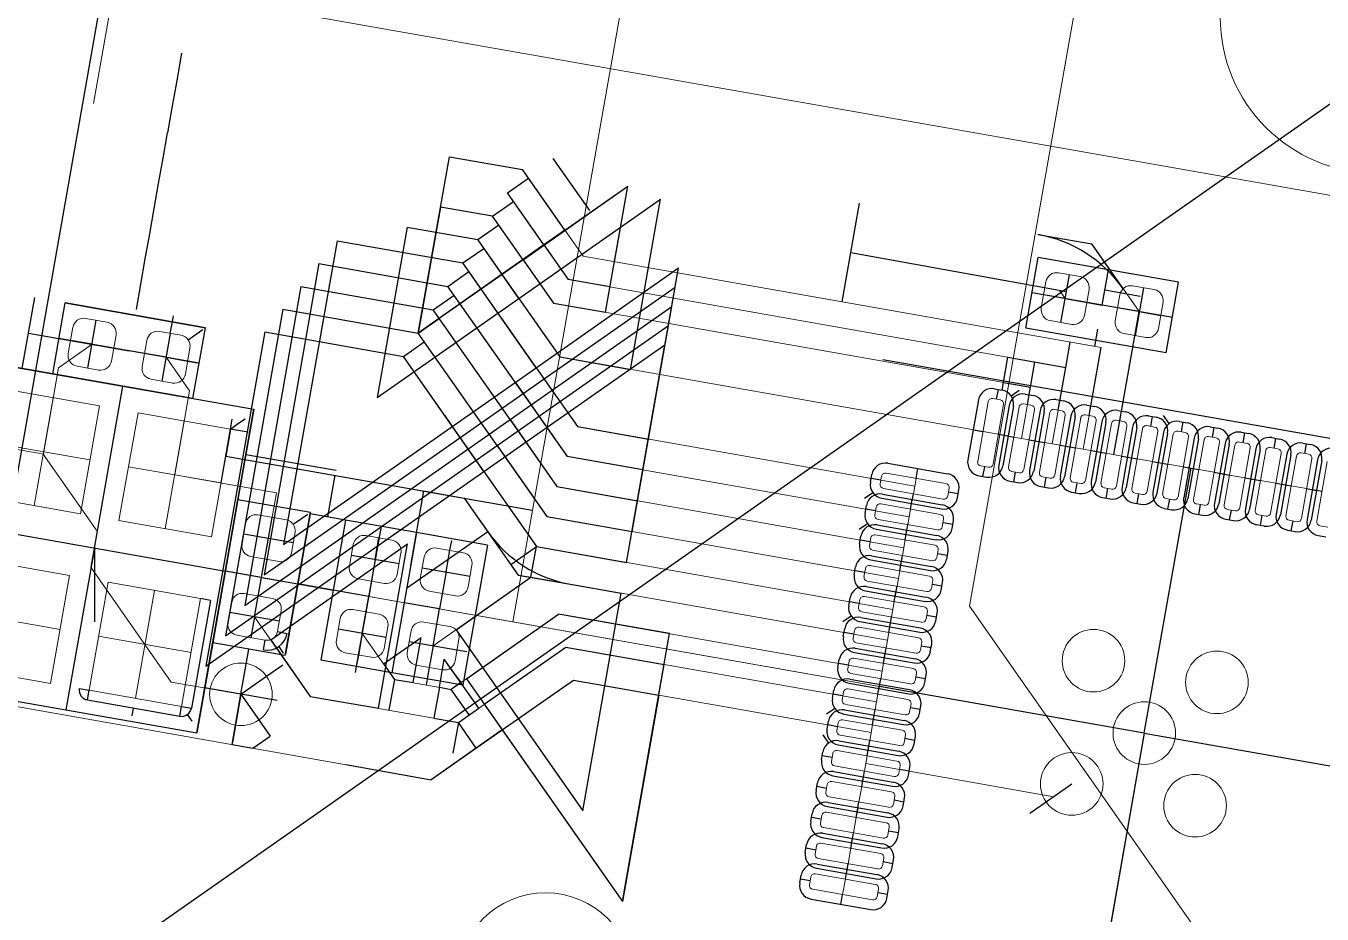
# Model space of a CAD drawing. Header units: millimetres. Extents: x -44 to 130, y -98 to 17.
# Drawn here: x 41.12 to 57.68, y -34.48 to -23.13 of the extents above; entities that cross this region are included whole.
import ezdxf

# ---------------------------------------------------------------- set-up
doc = ezdxf.new("R2010")
doc.units = ezdxf.units.MM
for name, color, linetype, lineweight, true_color in [('coponent footprints', 7, 'Continuous', 5, 0x000000), ('traces back 0.2mm', 94, 'Continuous', 20, 0x008000), ('traces front 0.2mm', 14, 'Continuous', 20, 0x800000)]:
    doc.layers.add(name, color=color, linetype=linetype, lineweight=lineweight, true_color=true_color)
doc.layers.add('helplines', color=4, linetype='Continuous', true_color=0x00ffff)
doc.layers.add('helplines curves', color=3, linetype='Continuous', true_color=0x00ff00)

msp = doc.modelspace()

# ---------------------------------------------------------------- linework, layer by layer
at = {"layer": 'coponent footprints'}
for p, q in [((47.336, -30.749), (50.644, -11.989)), ((42.662, -20.253), (41.979, -24.127)), ((54.587, -26.338), (54.311, -26.29)), ((54.587, -26.338), (54.311, -26.29)), ((54.09, -26.738), (54.149, -26.403)), ((54.09, -26.738), (54.149, -26.403)), ((55.256, -26.457), (55.532, -26.505)), ((55.256, -26.457), (55.532, -26.505)), ((54.641, -26.836), (54.7, -26.501)), ((54.641, -26.836), (54.7, -26.501)), ((55.094, -26.57), (55.035, -26.905)), ((55.094, -26.57), (55.035, -26.905)), ((55.646, -26.667), (55.587, -27.002)), ((55.646, -26.667), (55.587, -27.002)), ((41.657, -27.321), (41.716, -26.986)), ((42.154, -26.921), (41.878, -26.873)), ((54.479, -26.949), (54.203, -26.9)), ((54.479, -26.949), (54.203, -26.9)), ((42.209, -27.418), (42.268, -27.084)), ((42.662, -27.153), (42.603, -27.488)), ((42.824, -27.04), (43.099, -27.088)), ((55.149, -27.067), (55.424, -27.116)), ((55.149, -27.067), (55.424, -27.116)), ((43.213, -27.25), (43.154, -27.585)), ((28.575, -27.441), (47.336, -30.749)), ((42.046, -27.532), (41.771, -27.483)), ((42.716, -27.65), (42.992, -27.699)), ((40.875, -27.782), (42.057, -27.991)), ((41.223, -29.265), (41.466, -27.887)), ((53.411, -27.937), (53.277, -28.7)), ((53.469, -27.896), (53.568, -27.913)), ((53.608, -27.971), (53.474, -28.735)), ((53.863, -27.966), (53.962, -27.983)), ((41.814, -29.37), (42.057, -27.991)), ((42.306, -29.456), (42.549, -28.078)), ((42.549, -28.078), (43.731, -28.286)), ((53.805, -28.006), (53.671, -28.769)), ((54.002, -28.041), (53.868, -28.804)), ((54.199, -28.076), (54.065, -28.839)), ((54.257, -28.035), (54.356, -28.052)), ((54.396, -28.11), (54.262, -28.874)), ((54.593, -28.145), (54.459, -28.908)), ((54.651, -28.104), (54.749, -28.122)), ((42.897, -29.561), (43.14, -28.182)), ((43.488, -29.665), (43.731, -28.286)), ((54.79, -28.18), (54.655, -28.943)), ((54.987, -28.215), (54.852, -28.978)), ((55.045, -28.174), (55.143, -28.191)), ((55.184, -28.249), (55.049, -29.012)), ((55.381, -28.284), (55.246, -29.047)), ((55.439, -28.243), (55.537, -28.261)), ((55.833, -28.313), (55.931, -28.33)), ((40.754, -28.472), (41.935, -28.68)), ((53.344, -28.318), (53.541, -28.353)), ((53.738, -28.388), (53.935, -28.422)), ((54.132, -28.457), (54.329, -28.492)), ((55.578, -28.319), (55.443, -29.082)), ((55.775, -28.353), (55.64, -29.117)), ((55.972, -28.388), (55.837, -29.151)), ((56.169, -28.423), (56.034, -29.186)), ((56.227, -28.382), (56.325, -28.4)), ((56.366, -28.458), (56.231, -29.221)), ((56.621, -28.452), (56.719, -28.469)), ((54.526, -28.527), (54.723, -28.561)), ((54.92, -28.596), (55.117, -28.631)), ((56.563, -28.492), (56.428, -29.256)), ((56.76, -28.527), (56.625, -29.29)), ((56.957, -28.562), (56.822, -29.325)), ((57.015, -28.521), (57.113, -28.539)), ((57.154, -28.597), (57.019, -29.36)), ((57.351, -28.631), (57.216, -29.394)), ((57.408, -28.591), (57.507, -28.608)), ((42.428, -28.767), (43.61, -28.975)), ((53.317, -28.758), (53.416, -28.775)), ((55.314, -28.666), (55.511, -28.7)), ((55.708, -28.735), (55.905, -28.77)), ((56.101, -28.804), (56.298, -28.839)), ((57.548, -28.666), (57.413, -29.429)), ((57.744, -28.701), (57.61, -29.464)), ((36.645, -28.864), (55.406, -32.172)), ((52.033, -28.988), (52.05, -28.89)), ((52.108, -28.849), (52.871, -28.984)), ((52.455, -29.113), (52.49, -28.917)), ((53.711, -28.827), (53.81, -28.845)), ((54.105, -28.897), (54.204, -28.914)), ((54.499, -28.966), (54.598, -28.984)), ((56.495, -28.874), (56.692, -28.909)), ((56.889, -28.943), (57.086, -28.978)), ((52.073, -29.046), (52.837, -29.181)), ((52.894, -29.14), (52.912, -29.042)), ((54.893, -29.036), (54.991, -29.053)), ((55.287, -29.105), (55.385, -29.122)), ((57.283, -29.013), (57.48, -29.048)), ((40.632, -29.161), (41.814, -29.37)), ((51.963, -29.382), (51.981, -29.284)), ((52.039, -29.243), (52.802, -29.378)), ((52.385, -29.507), (52.42, -29.31)), ((55.681, -29.175), (55.779, -29.192)), ((56.075, -29.244), (56.173, -29.261)), ((42.306, -29.456), (43.488, -29.665)), ((44.445, -29.448), (44.081, -29.383)), ((52.004, -29.44), (52.767, -29.575)), ((52.825, -29.534), (52.842, -29.436)), ((56.469, -29.313), (56.567, -29.331)), ((56.863, -29.383), (56.961, -29.4)), ((57.257, -29.452), (57.355, -29.47)), ((43.924, -29.493), (43.878, -29.759)), ((44.555, -29.604), (44.508, -29.87)), ((51.969, -29.637), (52.732, -29.772)), ((57.65, -29.522), (57.749, -29.539)), ((45.25, -30.036), (45.299, -29.761)), ((45.25, -30.036), (45.299, -29.761)), ((45.461, -29.647), (45.796, -29.706)), ((45.461, -29.647), (45.796, -29.706)), ((46.367, -29.807), (46.702, -29.866)), ((51.894, -29.776), (51.911, -29.678)), ((52.316, -29.901), (52.351, -29.704)), ((40.493, -29.949), (41.675, -30.157)), ((44.351, -29.979), (43.987, -29.915)), ((45.861, -30.144), (45.909, -29.868)), ((45.861, -30.144), (45.909, -29.868)), ((46.156, -30.196), (46.205, -29.92)), ((51.934, -29.834), (52.698, -29.969)), ((52.756, -29.928), (52.773, -29.83)), ((46.767, -30.304), (46.815, -30.028)), ((51.824, -30.17), (51.842, -30.072)), ((51.9, -30.031), (52.663, -30.166)), ((52.247, -30.295), (52.281, -30.098)), ((41.432, -31.536), (41.675, -30.157)), ((41.924, -31.623), (42.167, -30.244)), ((42.167, -30.244), (43.349, -30.453)), ((45.364, -30.199), (45.699, -30.258)), ((45.364, -30.199), (45.699, -30.258)), ((51.865, -30.228), (52.628, -30.363)), ((52.686, -30.322), (52.703, -30.223)), ((42.515, -31.727), (42.758, -30.348)), ((43.106, -31.831), (43.349, -30.453)), ((43.904, -30.388), (44.268, -30.452)), ((46.27, -30.358), (46.605, -30.417)), ((51.755, -30.564), (51.772, -30.465)), ((51.83, -30.425), (52.593, -30.559)), ((43.7, -30.763), (43.747, -30.497)), ((44.331, -30.874), (44.378, -30.609)), ((45.629, -30.652), (45.294, -30.593)), ((45.629, -30.652), (45.294, -30.593)), ((51.795, -30.622), (52.559, -30.756)), ((52.177, -30.689), (52.212, -30.492)), ((52.617, -30.716), (52.634, -30.617)), ((40.372, -30.638), (41.553, -30.847)), ((45.132, -30.706), (45.084, -30.982)), ((45.132, -30.706), (45.084, -30.982)), ((46.535, -30.811), (46.2, -30.752)), ((47.336, -30.749), (66.096, -34.057)), ((42.046, -30.934), (43.228, -31.142)), ((43.81, -30.92), (44.174, -30.984)), ((45.743, -30.814), (45.694, -31.089)), ((45.743, -30.814), (45.694, -31.089)), ((46.038, -30.866), (45.99, -31.142)), ((51.685, -30.958), (51.703, -30.859)), ((51.761, -30.819), (52.524, -30.953)), ((52.108, -31.083), (52.142, -30.886)), ((46.649, -30.973), (46.6, -31.249)), ((51.726, -31.016), (52.489, -31.15)), ((52.547, -31.11), (52.565, -31.011)), ((45.532, -31.203), (45.197, -31.144)), ((45.532, -31.203), (45.197, -31.144)), ((51.616, -31.352), (51.633, -31.253)), ((51.691, -31.213), (52.455, -31.347)), ((52.038, -31.477), (52.073, -31.28)), ((40.25, -31.328), (41.432, -31.536)), ((46.438, -31.363), (46.103, -31.304)), ((51.657, -31.41), (52.42, -31.544)), ((52.478, -31.504), (52.495, -31.405)), ((41.924, -31.623), (43.106, -31.831)), ((51.622, -31.607), (52.385, -31.741)), ((51.547, -31.746), (51.564, -31.647)), ((51.969, -31.871), (52.003, -31.674)), ((51.587, -31.804), (52.35, -31.938)), ((52.408, -31.898), (52.426, -31.799)), ((51.477, -32.14), (51.494, -32.041)), ((51.552, -32.001), (52.316, -32.135)), ((51.899, -32.265), (51.934, -32.068)), ((51.518, -32.198), (52.281, -32.332)), ((52.098, -50.933), (55.406, -32.172)), ((52.339, -32.292), (52.356, -32.193)), ((55.406, -32.172), (74.167, -35.48)), ((51.408, -32.534), (51.425, -32.435)), ((51.483, -32.395), (52.246, -32.529)), ((51.448, -32.591), (52.211, -32.726)), ((51.83, -32.659), (51.865, -32.462)), ((52.269, -32.686), (52.287, -32.587)), ((51.413, -32.788), (52.177, -32.923)), ((51.338, -32.927), (51.356, -32.829)), ((51.76, -33.053), (51.795, -32.856)), ((51.379, -32.985), (52.142, -33.12)), ((52.2, -33.079), (52.217, -32.981)), ((51.269, -33.321), (51.286, -33.223)), ((51.344, -33.182), (52.107, -33.317)), ((51.691, -33.447), (51.726, -33.25)), ((51.309, -33.379), (52.072, -33.514)), ((52.13, -33.473), (52.148, -33.375)), ((51.199, -33.715), (51.217, -33.617)), ((51.275, -33.576), (52.038, -33.711)), ((51.24, -33.773), (52.003, -33.908)), ((51.621, -33.841), (51.656, -33.644)), ((52.061, -33.867), (52.078, -33.769)), ((51.13, -34.109), (51.147, -34.011)), ((51.205, -33.97), (51.968, -34.105)), ((51.552, -34.234), (51.587, -34.038)), ((51.17, -34.167), (51.934, -34.302)), ((51.991, -34.261), (52.009, -34.163))]:
    msp.add_line(p, q, dxfattribs=at)
for centre, radius in [((58.37, -23.023), 1.994), ((54.757, -31.246), 0.4), ((56.333, -31.523), 0.4), ((43.864, -31.676), 0.4), ((55.406, -32.172), 0.4), ((54.479, -32.821), 0.4), ((56.055, -33.099), 0.4), ((47.755, -35.337), 1.125)]:
    msp.add_circle(centre, radius, dxfattribs=at)
for centre, radius, start, end in [((54.287, -26.428), 0.14, 80, 170), ((54.287, -26.428), 0.14, 80, 170), ((54.562, -26.476), 0.14, 350, 80), ((54.562, -26.476), 0.14, 350, 80), ((55.232, -26.594), 0.14, 80, 170), ((55.232, -26.594), 0.14, 80, 170), ((55.508, -26.643), 0.14, 350, 80), ((55.508, -26.643), 0.14, 350, 80), ((54.228, -26.763), 0.14, 170, 260), ((54.228, -26.763), 0.14, 170, 260), ((41.854, -27.011), 0.14, 80, 170), ((42.13, -27.059), 0.14, 350, 80), ((54.503, -26.811), 0.14, 260, 350), ((54.503, -26.811), 0.14, 260, 350), ((55.173, -26.929), 0.14, 170, 260), ((55.173, -26.929), 0.14, 170, 260), ((42.799, -27.177), 0.14, 80, 170), ((43.075, -27.226), 0.14, 350, 80), ((55.449, -26.978), 0.14, 260, 350), ((55.449, -26.978), 0.14, 260, 350), ((41.795, -27.346), 0.14, 170, 260), ((42.071, -27.394), 0.14, 260, 350), ((42.74, -27.512), 0.14, 170, 260), ((43.016, -27.561), 0.14, 260, 350), ((53.461, -27.945), 0.05, 80, 170), ((53.559, -27.963), 0.05, 350, 80), ((53.854, -28.015), 0.05, 80, 170), ((53.953, -28.032), 0.05, 350, 80), ((54.248, -28.084), 0.05, 80, 170), ((54.347, -28.102), 0.05, 350, 80), ((54.642, -28.154), 0.05, 80, 170), ((54.741, -28.171), 0.05, 350, 80), ((55.036, -28.223), 0.05, 80, 170), ((55.135, -28.241), 0.05, 350, 80), ((55.43, -28.293), 0.05, 80, 170), ((55.529, -28.31), 0.05, 350, 80), ((55.824, -28.362), 0.05, 80, 170), ((55.923, -28.379), 0.05, 350, 80), ((56.218, -28.432), 0.05, 80, 170), ((56.316, -28.449), 0.05, 350, 80), ((56.612, -28.501), 0.05, 80, 170), ((56.71, -28.518), 0.05, 350, 80), ((57.006, -28.57), 0.05, 80, 170), ((57.104, -28.588), 0.05, 350, 80), ((57.4, -28.64), 0.05, 80, 170), ((57.498, -28.657), 0.05, 350, 80), ((53.326, -28.709), 0.05, 170, 260), ((53.424, -28.726), 0.05, 260, 350), ((53.72, -28.778), 0.05, 170, 260), ((53.818, -28.795), 0.05, 260, 350), ((52.099, -28.898), 0.05, 80, 170), ((54.114, -28.847), 0.05, 170, 260), ((54.212, -28.865), 0.05, 260, 350), ((54.508, -28.917), 0.05, 170, 260), ((54.606, -28.934), 0.05, 260, 350), ((54.902, -28.986), 0.05, 170, 260), ((52.082, -28.997), 0.05, 170, 260), ((52.845, -29.132), 0.05, 260, 350), ((52.863, -29.033), 0.05, 350, 80), ((55, -29.004), 0.05, 260, 350), ((55.296, -29.056), 0.05, 170, 260), ((55.394, -29.073), 0.05, 260, 350), ((55.69, -29.125), 0.05, 170, 260), ((52.03, -29.292), 0.05, 80, 170), ((55.788, -29.143), 0.05, 260, 350), ((56.083, -29.195), 0.05, 170, 260), ((56.182, -29.212), 0.05, 260, 350), ((56.477, -29.264), 0.05, 170, 260), ((56.576, -29.282), 0.05, 260, 350), ((44.057, -29.516), 0.135, 80, 170), ((44.422, -29.581), 0.135, 350, 80), ((52.013, -29.391), 0.05, 170, 260), ((52.793, -29.427), 0.05, 350, 80), ((56.871, -29.334), 0.05, 170, 260), ((56.97, -29.351), 0.05, 260, 350), ((57.265, -29.403), 0.05, 170, 260), ((57.364, -29.421), 0.05, 260, 350), ((57.659, -29.473), 0.05, 170, 260), ((51.96, -29.686), 0.05, 80, 170), ((52.776, -29.525), 0.05, 260, 350), ((44.011, -29.782), 0.135, 170, 260), ((45.437, -29.785), 0.14, 80, 170), ((45.437, -29.785), 0.14, 80, 170), ((45.772, -29.844), 0.14, 350, 80), ((45.772, -29.844), 0.14, 350, 80), ((46.343, -29.945), 0.14, 80, 170), ((51.943, -29.785), 0.05, 170, 260), ((52.724, -29.821), 0.05, 350, 80), ((44.375, -29.847), 0.135, 260, 350), ((46.678, -30.004), 0.14, 350, 80), ((52.706, -29.919), 0.05, 260, 350), ((45.388, -30.061), 0.14, 170, 260), ((45.388, -30.061), 0.14, 170, 260), ((51.891, -30.08), 0.05, 80, 170), ((45.723, -30.12), 0.14, 260, 350), ((45.723, -30.12), 0.14, 260, 350), ((46.294, -30.22), 0.14, 170, 260), ((46.629, -30.28), 0.14, 260, 350), ((51.874, -30.179), 0.05, 170, 260), ((52.654, -30.215), 0.05, 350, 80), ((43.88, -30.521), 0.135, 80, 170), ((44.245, -30.585), 0.135, 350, 80), ((51.822, -30.474), 0.05, 80, 170), ((52.637, -30.313), 0.05, 260, 350), ((45.27, -30.73), 0.14, 80, 170), ((45.27, -30.73), 0.14, 80, 170), ((51.804, -30.573), 0.05, 170, 260), ((52.585, -30.609), 0.05, 350, 80), ((43.833, -30.787), 0.135, 170, 260), ((45.605, -30.789), 0.14, 350, 80), ((45.605, -30.789), 0.14, 350, 80), ((46.176, -30.89), 0.14, 80, 170), ((52.567, -30.707), 0.05, 260, 350), ((44.198, -30.851), 0.135, 260, 350), ((46.511, -30.949), 0.14, 350, 80), ((51.735, -30.967), 0.05, 170, 260), ((51.752, -30.868), 0.05, 80, 170), ((52.515, -31.003), 0.05, 350, 80), ((45.221, -31.006), 0.14, 170, 260), ((45.221, -31.006), 0.14, 170, 260), ((45.556, -31.065), 0.14, 260, 350), ((45.556, -31.065), 0.14, 260, 350), ((52.498, -31.101), 0.05, 260, 350), ((46.127, -31.166), 0.14, 170, 260), ((46.462, -31.225), 0.14, 260, 350), ((51.683, -31.262), 0.05, 80, 170), ((51.665, -31.36), 0.05, 170, 260), ((52.446, -31.397), 0.05, 350, 80), ((51.613, -31.656), 0.05, 80, 170), ((52.428, -31.495), 0.05, 260, 350), ((51.596, -31.754), 0.05, 170, 260), ((52.376, -31.791), 0.05, 350, 80), ((52.359, -31.889), 0.05, 260, 350), ((51.544, -32.05), 0.05, 80, 170), ((51.526, -32.148), 0.05, 170, 260), ((52.29, -32.283), 0.05, 260, 350), ((52.307, -32.184), 0.05, 350, 80), ((51.474, -32.444), 0.05, 80, 170), ((51.457, -32.542), 0.05, 170, 260), ((52.237, -32.578), 0.05, 350, 80), ((51.405, -32.838), 0.05, 80, 170), ((52.22, -32.677), 0.05, 260, 350), ((51.387, -32.936), 0.05, 170, 260), ((52.168, -32.972), 0.05, 350, 80), ((52.151, -33.071), 0.05, 260, 350), ((51.335, -33.232), 0.05, 80, 170), ((51.318, -33.33), 0.05, 170, 260), ((52.099, -33.366), 0.05, 350, 80), ((51.266, -33.626), 0.05, 80, 170), ((52.081, -33.465), 0.05, 260, 350), ((51.248, -33.724), 0.05, 170, 260), ((52.029, -33.76), 0.05, 350, 80), ((52.012, -33.859), 0.05, 260, 350), ((51.179, -34.118), 0.05, 170, 260), ((51.196, -34.019), 0.05, 80, 170), ((51.96, -34.154), 0.05, 350, 80), ((51.942, -34.253), 0.05, 260, 350)]:
    msp.add_arc(centre, radius, start, end, dxfattribs=at)
at = {"layer": 'helplines'}
for p, q in [((43.105, -23.484), (43.039, -23.859)), ((43.039, -23.859), (42.983, -24.181)), ((42.983, -24.181), (42.926, -24.503)), ((42.869, -24.825), (42.926, -24.503)), ((42.812, -25.147), (42.869, -24.825)), ((42.755, -25.469), (42.812, -25.147)), ((47.27, -25.269), (47.538, -25.081)), ((42.699, -25.791), (42.755, -25.469)), ((47.08, -25.567), (47.348, -25.38)), ((42.642, -26.113), (42.699, -25.791)), ((46.89, -25.866), (47.157, -25.678)), ((46.699, -26.164), (46.967, -25.977)), ((42.585, -26.435), (42.642, -26.113)), ((53.892, -26.998), (54.051, -26.092)), ((53.892, -26.998), (54.051, -26.092)), ((55.844, -26.408), (54.051, -26.092)), ((55.844, -26.408), (54.051, -26.092)), ((46.509, -26.463), (46.777, -26.275)), ((54.341, -26.925), (54.449, -26.314)), ((54.341, -26.925), (54.449, -26.314)), ((54.868, -26.703), (54.948, -26.25)), ((42.528, -26.757), (42.585, -26.435)), ((55.394, -26.481), (55.287, -27.091)), ((55.394, -26.481), (55.287, -27.091)), ((55.684, -27.314), (55.844, -26.408)), ((55.684, -27.314), (55.844, -26.408)), ((41.07, -27.512), (41.23, -26.606)), ((46.319, -26.761), (46.587, -26.574)), ((55.764, -26.861), (53.972, -26.545)), ((55.764, -26.861), (53.972, -26.545)), ((54.395, -26.619), (54.119, -26.571)), ((54.395, -26.619), (54.119, -26.571)), ((54.395, -26.619), (54.868, -26.703)), ((54.395, -26.619), (54.868, -26.703)), ((54.902, -26.509), (55.355, -26.589)), ((41.459, -27.581), (41.619, -26.675)), ((43.411, -26.991), (41.619, -26.675)), ((41.619, -26.675), (43.411, -26.991)), ((41.619, -26.675), (43.411, -26.991)), ((55.34, -26.786), (54.868, -26.703)), ((55.34, -26.786), (54.868, -26.703)), ((55.018, -28.613), (55.34, -26.786)), ((55.34, -26.786), (55.616, -26.835)), ((55.34, -26.786), (55.616, -26.835)), ((41.909, -27.508), (42.016, -26.897)), ((42.962, -27.064), (42.984, -26.939)), ((42.984, -26.939), (43.001, -26.84)), ((43.251, -27.897), (43.411, -26.991)), ((46.129, -27.06), (46.397, -26.872)), ((41.15, -27.059), (42.435, -27.286)), ((43.331, -27.444), (41.539, -27.128)), ((41.962, -27.202), (41.687, -27.154)), ((42.962, -27.064), (42.854, -27.674)), ((43.19, -27.146), (43.294, -27.073)), ((43.294, -27.073), (43.376, -27.016)), ((55.684, -27.314), (53.892, -26.998)), ((55.684, -27.314), (53.892, -26.998)), ((54.774, -27.232), (54.814, -27.008)), ((41.962, -27.202), (42.435, -27.286)), ((42.908, -27.369), (42.435, -27.286)), ((45.939, -27.358), (46.207, -27.171)), ((54.403, -27.498), (54.459, -27.176)), ((40.681, -27.444), (44.029, -28.034)), ((41.459, -27.581), (40.681, -27.444)), ((42.908, -27.369), (43.184, -27.418)), ((43.184, -27.418), (43.309, -27.44)), ((60.179, -28.83), (52.064, -27.4)), ((53.952, -27.751), (54.009, -27.429)), ((43.251, -27.897), (41.459, -27.581)), ((41.991, -29.807), (42.357, -27.739)), ((53.491, -27.771), (53.59, -27.788)), ((53.518, -27.905), (53.541, -27.78)), ((53.59, -27.788), (53.607, -27.69)), ((53.704, -27.861), (53.808, -27.788)), ((53.286, -27.915), (53.152, -28.678)), ((53.68, -27.984), (53.546, -28.747)), ((53.885, -27.841), (53.984, -27.858)), ((53.912, -27.974), (53.934, -27.849)), ((54.279, -27.91), (54.378, -27.927)), ((54.306, -28.044), (54.328, -27.919)), ((54.673, -27.979), (54.772, -27.997)), ((43.3, -32.17), (44.029, -28.034)), ((53.733, -27.993), (53.599, -28.757)), ((54.074, -28.054), (53.94, -28.817)), ((54.127, -28.063), (53.993, -28.826)), ((54.468, -28.123), (54.333, -28.886)), ((54.521, -28.132), (54.387, -28.896)), ((54.7, -28.113), (54.722, -27.988)), ((55.067, -28.049), (55.165, -28.066)), ((55.094, -28.183), (55.116, -28.058)), ((55.461, -28.118), (55.559, -28.136)), ((55.488, -28.252), (55.51, -28.127)), ((55.723, -28.217), (55.65, -28.113)), ((43.731, -28.286), (43.753, -28.161)), ((43.731, -28.286), (43.835, -28.213)), ((43.856, -28.308), (43.731, -28.286)), ((43.835, -28.213), (43.917, -28.156)), ((43.955, -28.325), (43.856, -28.308)), ((53.219, -28.296), (53.344, -28.318)), ((54.862, -28.192), (54.727, -28.956)), ((54.915, -28.202), (54.781, -28.965)), ((55.256, -28.262), (55.121, -29.025)), ((55.309, -28.271), (55.174, -29.035)), ((55.855, -28.188), (55.953, -28.205)), ((55.882, -28.322), (55.904, -28.196)), ((56.249, -28.257), (56.347, -28.275)), ((56.276, -28.391), (56.298, -28.266)), ((53.541, -28.353), (53.666, -28.375)), ((53.613, -28.366), (53.738, -28.388)), ((53.935, -28.422), (54.06, -28.445)), ((54.007, -28.435), (54.132, -28.457)), ((55.65, -28.331), (55.515, -29.095)), ((55.703, -28.341), (55.568, -29.104)), ((56.044, -28.401), (55.909, -29.164)), ((56.097, -28.41), (55.962, -29.173)), ((56.438, -28.47), (56.303, -29.234)), ((56.491, -28.48), (56.356, -29.243)), ((56.643, -28.327), (56.741, -28.344)), ((56.67, -28.46), (56.692, -28.335)), ((57.037, -28.396), (57.135, -28.414)), ((57.064, -28.53), (57.086, -28.405)), ((57.431, -28.466), (57.529, -28.483)), ((57.458, -28.599), (57.48, -28.474)), ((54.329, -28.492), (54.454, -28.514)), ((54.401, -28.505), (54.526, -28.527)), ((54.401, -28.505), (54.454, -28.514)), ((54.723, -28.561), (54.848, -28.583)), ((54.795, -28.574), (54.92, -28.596)), ((55.117, -28.631), (55.242, -28.653)), ((55.189, -28.644), (55.314, -28.666)), ((56.832, -28.54), (56.697, -29.303)), ((56.885, -28.549), (56.75, -29.312)), ((57.225, -28.609), (57.091, -29.372)), ((57.279, -28.619), (57.144, -29.382)), ((52.13, -28.724), (52.893, -28.859)), ((52.49, -28.917), (52.512, -28.791)), ((53.344, -28.892), (53.367, -28.767)), ((55.406, -32.172), (56.003, -28.787)), ((55.511, -28.7), (55.636, -28.722)), ((55.582, -28.713), (55.708, -28.735)), ((55.905, -28.77), (56.03, -28.792)), ((55.976, -28.782), (56.101, -28.804)), ((57.619, -28.679), (57.485, -29.442)), ((57.673, -28.688), (57.538, -29.451)), ((51.908, -28.966), (51.925, -28.868)), ((52.041, -28.939), (51.916, -28.917)), ((53.295, -28.883), (53.394, -28.9)), ((53.689, -28.952), (53.788, -28.97)), ((53.738, -28.961), (53.76, -28.836)), ((54.132, -29.03), (54.154, -28.905)), ((54.526, -29.1), (54.548, -28.975)), ((56.298, -28.839), (56.424, -28.861)), ((56.37, -28.852), (56.495, -28.874)), ((56.692, -28.909), (56.817, -28.931)), ((56.764, -28.921), (56.889, -28.943)), ((57.086, -28.978), (57.211, -29)), ((51.833, -29.171), (51.937, -29.098)), ((52.061, -29.118), (52.824, -29.253)), ((52.433, -29.239), (52.455, -29.113)), ((53.028, -29.113), (52.903, -29.091)), ((53.02, -29.162), (53.037, -29.064)), ((54.083, -29.022), (54.182, -29.039)), ((54.477, -29.091), (54.575, -29.109)), ((54.92, -29.169), (54.942, -29.044)), ((55.314, -29.239), (55.336, -29.114)), ((57.158, -28.991), (57.283, -29.013)), ((57.48, -29.048), (57.605, -29.07)), ((57.552, -29.06), (57.677, -29.082)), ((43.503, -31.018), (43.826, -29.186)), ((43.826, -29.186), (43.503, -31.018)), ((43.826, -29.186), (44.752, -29.349)), ((51.838, -29.36), (51.856, -29.262)), ((51.972, -29.333), (51.847, -29.311)), ((52.051, -29.171), (52.814, -29.306)), ((52.42, -29.31), (52.442, -29.185)), ((54.871, -29.161), (54.969, -29.178)), ((55.265, -29.23), (55.363, -29.248)), ((55.659, -29.3), (55.757, -29.317)), ((55.708, -29.308), (55.73, -29.183)), ((56.102, -29.378), (56.124, -29.253)), ((44.216, -29.681), (44.263, -29.416)), ((44.429, -31.181), (44.752, -29.349)), ((44.432, -31.161), (44.748, -29.369)), ((44.748, -29.369), (44.432, -31.161)), ((44.532, -29.503), (44.636, -29.43)), ((44.636, -29.43), (44.718, -29.373)), ((45.201, -29.449), (44.885, -31.241)), ((46.107, -29.609), (45.201, -29.449)), ((52.95, -29.556), (52.967, -29.458)), ((56.053, -29.369), (56.151, -29.386)), ((56.447, -29.439), (56.545, -29.456)), ((56.496, -29.447), (56.518, -29.322)), ((56.89, -29.517), (56.912, -29.392)), ((57.284, -29.586), (57.306, -29.461)), ((40.316, -29.512), (43.665, -30.102)), ((43.901, -29.626), (44.531, -29.737)), ((45.654, -29.529), (45.338, -31.321)), ((46.107, -29.609), (45.791, -31.401)), ((47.014, -29.769), (46.107, -29.609)), ((51.764, -29.565), (51.868, -29.492)), ((51.982, -29.565), (52.745, -29.7)), ((51.991, -29.512), (52.754, -29.647)), ((52.351, -29.704), (52.373, -29.579)), ((52.363, -29.632), (52.385, -29.507)), ((52.959, -29.507), (52.834, -29.485)), ((56.841, -29.508), (56.939, -29.525)), ((57.234, -29.577), (57.333, -29.595)), ((41.991, -29.807), (41.626, -31.875)), ((41.991, -29.807), (41.991, -30.749)), ((44.039, -30.686), (44.216, -29.681)), ((45.58, -29.952), (45.628, -29.677)), ((45.58, -29.952), (45.628, -29.677)), ((46.534, -29.836), (46.557, -29.711)), ((47.014, -29.769), (46.697, -31.561)), ((47.312, -30.017), (47.64, -29.788)), ((47.57, -30.181), (47.64, -29.788)), ((51.769, -29.754), (51.786, -29.656)), ((51.903, -29.727), (51.777, -29.705)), ((57.628, -29.647), (57.727, -29.664)), ((45.275, -29.899), (45.885, -30.006)), ((45.275, -29.899), (45.885, -30.006)), ((45.58, -29.952), (45.496, -30.425)), ((45.58, -29.952), (45.496, -30.425)), ((46.486, -30.112), (46.534, -29.836)), ((51.912, -29.959), (52.676, -30.094)), ((51.922, -29.906), (52.685, -30.041)), ((52.281, -30.098), (52.303, -29.973)), ((52.294, -30.026), (52.316, -29.901)), ((52.889, -29.901), (52.764, -29.879)), ((52.881, -29.95), (52.898, -29.852)), ((44.128, -30.184), (43.665, -30.102)), ((46.181, -30.058), (46.791, -30.166)), ((46.486, -30.112), (46.402, -30.585)), ((51.699, -30.148), (51.717, -30.049)), ((51.833, -30.121), (51.708, -30.099)), ((44.128, -30.184), (44.59, -30.265)), ((44.137, -30.185), (44.59, -30.265)), ((44.59, -30.265), (45.043, -30.345)), ((44.59, -30.265), (45.043, -30.345)), ((45.043, -30.345), (44.59, -30.265)), ((51.852, -30.3), (52.615, -30.434)), ((52.224, -30.42), (52.247, -30.295)), ((52.82, -30.295), (52.695, -30.273)), ((52.811, -30.344), (52.829, -30.246)), ((43.474, -30.475), (43.349, -30.453)), ((45.496, -30.425), (45.043, -30.345)), ((45.413, -30.898), (45.496, -30.425)), ((45.413, -30.898), (45.496, -30.425)), ((51.63, -30.542), (51.647, -30.443)), ((51.843, -30.353), (52.606, -30.488)), ((52.212, -30.492), (52.234, -30.367)), ((43.474, -30.475), (43.231, -31.853)), ((44.354, -30.742), (43.724, -30.63)), ((46.402, -30.585), (45.949, -30.505)), ((46.402, -30.585), (45.949, -30.505)), ((46.319, -31.058), (46.402, -30.585)), ((51.764, -30.515), (51.639, -30.493)), ((44.039, -30.686), (43.992, -30.952)), ((51.555, -30.747), (51.659, -30.674)), ((51.773, -30.747), (52.537, -30.882)), ((51.783, -30.694), (52.546, -30.828)), ((52.142, -30.886), (52.164, -30.761)), ((52.155, -30.814), (52.177, -30.689)), ((52.75, -30.689), (52.625, -30.667)), ((52.742, -30.738), (52.759, -30.639)), ((44.331, -30.874), (44.456, -30.897)), ((45.718, -30.952), (45.108, -30.844)), ((45.718, -30.952), (45.108, -30.844)), ((45.413, -30.898), (45.364, -31.174)), ((45.413, -30.898), (45.364, -31.174)), ((51.56, -30.936), (51.578, -30.837)), ((51.694, -30.909), (51.569, -30.887)), ((43.503, -31.018), (43.3, -32.17)), ((44.429, -31.181), (43.503, -31.018)), ((43.864, -31.676), (43.966, -31.1)), ((44.152, -31.109), (44.174, -30.984)), ((44.348, -31.066), (44.405, -31.148)), ((46.624, -31.111), (46.014, -31.004)), ((46.319, -31.058), (46.271, -31.333)), ((46.749, -31.133), (46.624, -31.111)), ((51.713, -31.088), (52.477, -31.222)), ((52.086, -31.208), (52.108, -31.083)), ((52.681, -31.083), (52.556, -31.061)), ((52.672, -31.132), (52.69, -31.033)), ((45.791, -31.401), (44.885, -31.241)), ((45.791, -31.401), (44.885, -31.241)), ((45.342, -31.299), (45.325, -31.397)), ((45.364, -31.174), (45.342, -31.299)), ((51.491, -31.33), (51.508, -31.231)), ((51.625, -31.303), (51.5, -31.281)), ((51.704, -31.141), (52.467, -31.275)), ((52.073, -31.28), (52.095, -31.155)), ((43.864, -31.676), (44.192, -31.446)), ((44.192, -31.446), (44.399, -31.301)), ((46.697, -31.561), (45.791, -31.401)), ((46.248, -31.458), (46.231, -31.557)), ((46.271, -31.333), (46.248, -31.458)), ((46.615, -31.444), (46.543, -31.34)), ((46.615, -31.444), (46.673, -31.526)), ((52.611, -31.477), (52.486, -31.455)), ((52.603, -31.526), (52.62, -31.427)), ((39.952, -31.58), (43.3, -32.17)), ((41.799, -31.601), (41.924, -31.623)), ((41.902, -31.748), (41.924, -31.623)), ((44.327, -31.757), (43.402, -31.594)), ((45.824, -31.485), (45.755, -31.879)), ((46.778, -31.94), (46.548, -31.613)), ((51.421, -31.724), (51.439, -31.625)), ((51.635, -31.535), (52.398, -31.669)), ((51.644, -31.482), (52.407, -31.616)), ((52.003, -31.674), (52.025, -31.549)), ((52.016, -31.602), (52.038, -31.477)), ((55.406, -32.172), (52.021, -31.575)), ((41.902, -31.748), (43.084, -31.956)), ((43.864, -31.676), (43.756, -32.293)), ((43.795, -32.07), (43.864, -31.676)), ((43.864, -31.676), (44.094, -32.003)), ((51.555, -31.696), (51.43, -31.674)), ((42.476, -31.951), (42.493, -31.852)), ((43.084, -31.956), (43.106, -31.831)), ((43.106, -31.831), (43.231, -31.853)), ((43.179, -31.935), (43.236, -32.017)), ((51.451, -31.856), (51.347, -31.929)), ((51.565, -31.929), (52.328, -32.063)), ((51.574, -31.876), (52.338, -32.01)), ((51.934, -32.068), (51.956, -31.943)), ((51.947, -31.996), (51.969, -31.871)), ((52.542, -31.87), (52.417, -31.848)), ((52.533, -31.92), (52.551, -31.821)), ((43.751, -32.318), (43.795, -32.07)), ((44.094, -32.003), (44.239, -32.21)), ((46.642, -32.035), (46.572, -32.429)), ((46.871, -32.363), (46.642, -32.035)), ((51.352, -32.118), (51.369, -32.019)), ((51.486, -32.09), (51.361, -32.068)), ((44.017, -32.365), (44.239, -32.21)), ((51.3, -32.195), (51.373, -32.299)), ((51.505, -32.269), (52.268, -32.404)), ((51.877, -32.39), (51.899, -32.265)), ((52.473, -32.264), (52.347, -32.242)), ((52.464, -32.314), (52.481, -32.215)), ((55.406, -32.172), (54.809, -35.558)), ((55.406, -32.172), (58.791, -32.769)), ((43.751, -32.318), (44.017, -32.365)), ((51.283, -32.512), (51.3, -32.413)), ((51.496, -32.323), (52.259, -32.457)), ((51.865, -32.462), (51.887, -32.337)), ((51.416, -32.484), (51.291, -32.462)), ((52.394, -32.708), (52.412, -32.609)), ((51.426, -32.717), (52.189, -32.851)), ((51.436, -32.663), (52.199, -32.798)), ((51.795, -32.856), (51.817, -32.731)), ((51.808, -32.784), (51.83, -32.659)), ((52.403, -32.658), (52.278, -32.636)), ((51.213, -32.905), (51.23, -32.807)), ((51.347, -32.878), (51.222, -32.856)), ((53.944, -33.196), (54.479, -32.821)), ((51.357, -33.11), (52.12, -33.245)), ((51.366, -33.057), (52.129, -33.192)), ((51.738, -33.178), (51.76, -33.053)), ((52.334, -33.052), (52.209, -33.03)), ((52.325, -33.101), (52.342, -33.003)), ((51.144, -33.299), (51.161, -33.201)), ((51.277, -33.272), (51.152, -33.25)), ((51.726, -33.25), (51.748, -33.125)), ((51.738, -33.178), (51.748, -33.125)), ((51.297, -33.451), (52.06, -33.586)), ((51.669, -33.572), (51.691, -33.447)), ((52.264, -33.446), (52.139, -33.424)), ((52.255, -33.495), (52.273, -33.397)), ((51.074, -33.693), (51.092, -33.595)), ((51.287, -33.504), (52.05, -33.639)), ((51.656, -33.644), (51.678, -33.519)), ((51.208, -33.666), (51.083, -33.644)), ((51.218, -33.898), (51.981, -34.033)), ((51.227, -33.845), (51.99, -33.98)), ((51.587, -34.038), (51.609, -33.912)), ((51.599, -33.966), (51.621, -33.841)), ((52.195, -33.84), (52.07, -33.818)), ((52.186, -33.889), (52.203, -33.791)), ((51.005, -34.087), (51.022, -33.989)), ((51.138, -34.06), (51.013, -34.038)), ((51.53, -34.36), (51.552, -34.234)), ((52.125, -34.234), (52, -34.212)), ((52.117, -34.283), (52.134, -34.185)), ((51.148, -34.292), (51.912, -34.427))]:
    msp.add_line(p, q, dxfattribs=at)
for centre, radius, start, end in [((53.461, -27.945), 0.177, 80, 170), ((53.559, -27.963), 0.177, 350, 80), ((53.854, -28.015), 0.177, 80, 170), ((53.953, -28.032), 0.177, 350, 80), ((54.248, -28.084), 0.177, 80, 170), ((54.347, -28.102), 0.177, 350, 80), ((54.642, -28.154), 0.177, 80, 170), ((54.741, -28.171), 0.177, 350, 80), ((55.036, -28.223), 0.177, 80, 170), ((55.135, -28.241), 0.177, 350, 80), ((55.43, -28.293), 0.177, 80, 170), ((55.529, -28.31), 0.177, 350, 80), ((55.824, -28.362), 0.177, 80, 170), ((55.923, -28.379), 0.177, 350, 80), ((56.218, -28.432), 0.177, 80, 170), ((56.316, -28.449), 0.177, 350, 80), ((56.612, -28.501), 0.177, 80, 170), ((56.71, -28.518), 0.177, 350, 80), ((57.006, -28.57), 0.177, 80, 170), ((57.104, -28.588), 0.177, 350, 80), ((57.4, -28.64), 0.177, 80, 170), ((57.498, -28.657), 0.177, 350, 80), ((57.794, -28.709), 0.177, 80, 170), ((52.099, -28.898), 0.177, 80, 170), ((53.326, -28.709), 0.177, 170, 260), ((53.424, -28.726), 0.177, 260, 350), ((53.72, -28.778), 0.177, 170, 260), ((52.082, -28.997), 0.177, 170, 260), ((52.863, -29.033), 0.177, 350, 80), ((53.818, -28.795), 0.177, 260, 350), ((54.114, -28.847), 0.177, 170, 260), ((54.212, -28.865), 0.177, 260, 350), ((54.508, -28.917), 0.177, 170, 260), ((54.606, -28.934), 0.177, 260, 350), ((54.902, -28.986), 0.177, 170, 260), ((52.03, -29.292), 0.177, 80, 170), ((55, -29.004), 0.177, 260, 350), ((55.296, -29.056), 0.177, 170, 260), ((55.394, -29.073), 0.177, 260, 350), ((55.69, -29.125), 0.177, 170, 260), ((52.845, -29.132), 0.177, 260, 350), ((52.793, -29.427), 0.177, 350, 80), ((55.788, -29.143), 0.177, 260, 350), ((56.083, -29.195), 0.177, 170, 260), ((56.182, -29.212), 0.177, 260, 350), ((56.477, -29.264), 0.177, 170, 260), ((56.871, -29.334), 0.177, 170, 260), ((52.013, -29.391), 0.177, 170, 260), ((56.576, -29.282), 0.177, 260, 350), ((56.97, -29.351), 0.177, 260, 350), ((57.265, -29.403), 0.177, 170, 260), ((57.364, -29.421), 0.177, 260, 350), ((57.659, -29.473), 0.177, 170, 260), ((51.96, -29.686), 0.177, 80, 170), ((52.776, -29.525), 0.177, 260, 350), ((51.943, -29.785), 0.177, 170, 260), ((52.724, -29.821), 0.177, 350, 80), ((51.891, -30.08), 0.177, 80, 170), ((52.706, -29.919), 0.177, 260, 350), ((52.654, -30.215), 0.177, 350, 80), ((51.822, -30.474), 0.177, 80, 170), ((51.874, -30.179), 0.177, 170, 260), ((52.637, -30.313), 0.177, 260, 350), ((52.585, -30.609), 0.177, 350, 80), ((51.804, -30.573), 0.177, 170, 260), ((51.752, -30.868), 0.177, 80, 170), ((52.567, -30.707), 0.177, 260, 350), ((44.198, -30.851), 0.262, 260, 350), ((51.735, -30.967), 0.177, 170, 260), ((52.515, -31.003), 0.177, 350, 80), ((51.683, -31.262), 0.177, 80, 170), ((52.498, -31.101), 0.177, 260, 350), ((52.446, -31.397), 0.177, 350, 80), ((51.665, -31.36), 0.177, 170, 260), ((41.924, -31.623), 0.127, 170, 260), ((51.613, -31.656), 0.177, 80, 170), ((52.428, -31.495), 0.177, 260, 350), ((52.376, -31.791), 0.177, 350, 80), ((51.596, -31.754), 0.177, 170, 260), ((43.106, -31.831), 0.127, 260, 350), ((51.544, -32.05), 0.177, 80, 170), ((52.359, -31.889), 0.177, 260, 350), ((51.526, -32.148), 0.177, 170, 260), ((52.307, -32.184), 0.177, 350, 80), ((51.474, -32.444), 0.177, 80, 170), ((52.29, -32.283), 0.177, 260, 350), ((52.237, -32.578), 0.177, 350, 80), ((51.457, -32.542), 0.177, 170, 260), ((51.405, -32.838), 0.177, 80, 170), ((52.22, -32.677), 0.177, 260, 350), ((51.387, -32.936), 0.177, 170, 260), ((52.168, -32.972), 0.177, 350, 80), ((51.335, -33.232), 0.177, 80, 170), ((52.151, -33.071), 0.177, 260, 350), ((52.099, -33.366), 0.177, 350, 80), ((51.266, -33.626), 0.177, 80, 170), ((51.318, -33.33), 0.177, 170, 260), ((52.081, -33.465), 0.177, 260, 350), ((52.029, -33.76), 0.177, 350, 80), ((51.248, -33.724), 0.177, 170, 260), ((51.196, -34.019), 0.177, 80, 170), ((52.012, -33.859), 0.177, 260, 350), ((51.179, -34.118), 0.177, 170, 260), ((51.96, -34.154), 0.177, 350, 80), ((51.942, -34.253), 0.177, 260, 350)]:
    msp.add_arc(centre, radius, start, end, dxfattribs=at)
at = {"layer": 'helplines curves'}
for p, q in [((39.066, -39.878), (44.623, -8.361)), ((40.639, -36.134), (62.106, -21.103)), ((46.129, -27.06), (46.527, -24.806)), ((46.527, -24.806), (47.46, -24.97)), ((48.321, -25.494), (47.855, -24.829)), ((48.004, -25.746), (47.46, -24.97)), ((47.736, -25.934), (47.27, -25.269)), ((47.468, -26.122), (48.806, -25.184)), ((47.736, -25.934), (48.806, -25.184)), ((48.522, -26.793), (48.806, -25.184)), ((48.636, -26.149), (48.806, -25.184)), ((46.413, -25.45), (46.13, -27.059)), ((47.08, -25.567), (46.413, -25.45)), ((47.415, -26.616), (49.225, -25.348)), ((48.841, -27.524), (49.225, -25.348)), ((51.545, -26.662), (51.768, -25.398)), ((47.468, -26.122), (47.08, -25.567)), ((45.988, -25.707), (45.604, -27.883)), ((45.988, -25.707), (46.89, -25.866)), ((48.004, -25.746), (46.129, -27.06)), ((54.046, -25.799), (54.734, -25.921)), ((45.092, -25.881), (44.407, -29.762)), ((45.092, -25.881), (46.699, -26.164)), ((45.092, -25.881), (45.265, -25.911)), ((47.736, -25.934), (46.13, -27.059)), ((47.415, -26.616), (46.89, -25.866)), ((47.736, -25.934), (48.046, -26.377)), ((55.135, -26.493), (54.734, -25.921)), ((47.468, -26.122), (46.13, -27.059)), ((47.636, -27.502), (46.699, -26.164)), ((47.468, -26.122), (47.856, -26.676)), ((51.656, -26.03), (54.411, -26.53)), ((44.861, -26.172), (44.16, -30.151)), ((44.861, -26.172), (46.509, -26.463)), ((47.636, -27.502), (49.455, -26.228)), ((49.07, -28.415), (49.455, -26.228)), ((44.631, -26.464), (43.912, -30.539)), ((44.631, -26.464), (46.319, -26.761)), ((47.469, -27.834), (46.509, -26.463)), ((47.469, -27.834), (49.412, -26.473)), ((48.579, -26.471), (48.046, -26.377)), ((49, -28.809), (49.412, -26.473)), ((45.604, -27.883), (47.415, -26.616)), ((47.415, -26.616), (47.94, -27.365)), ((44.401, -26.755), (43.665, -30.928)), ((44.401, -26.755), (46.129, -27.06)), ((47.302, -28.166), (46.319, -26.761)), ((47.302, -28.166), (49.369, -26.719)), ((47.856, -26.676), (48.522, -26.793)), ((48.931, -29.203), (49.369, -26.719)), ((47.136, -28.497), (49.325, -26.964)), ((48.861, -29.597), (49.325, -26.964)), ((44.17, -27.046), (43.417, -31.316)), ((44.17, -27.046), (45.939, -27.358)), ((47.136, -28.497), (46.129, -27.06)), ((46.969, -28.829), (49.282, -27.21)), ((48.792, -29.991), (49.282, -27.21)), ((54.7, -28.113), (54.853, -27.246)), ((46.969, -28.829), (45.939, -27.358)), ((47.94, -27.365), (48.841, -27.524)), ((53.607, -27.69), (53.664, -27.368)), ((53.664, -27.368), (54.403, -27.498)), ((44.407, -29.762), (47.636, -27.502)), ((47.636, -27.502), (48.164, -28.255)), ((54.306, -28.044), (54.403, -27.498)), ((47.368, -27.689), (47.469, -27.834)), ((53.607, -27.69), (53.952, -27.751)), ((53.912, -27.974), (53.952, -27.751)), ((44.16, -30.151), (47.469, -27.834)), ((47.469, -27.834), (48.033, -28.638)), ((44.029, -28.034), (43.826, -29.186)), ((46.463, -28.108), (46.564, -28.252)), ((43.61, -28.975), (43.731, -28.286)), ((43.731, -28.286), (43.67, -28.631)), ((43.912, -30.539), (47.302, -28.166)), ((47.302, -28.166), (47.902, -29.021)), ((48.164, -28.255), (49.07, -28.415)), ((43.665, -30.928), (47.136, -28.497)), ((43.67, -28.631), (47.587, -29.321)), ((43.928, -28.61), (45.08, -28.813)), ((47.136, -28.497), (47.771, -29.404)), ((49, -28.809), (48.033, -28.638)), ((43.417, -31.316), (46.969, -28.829)), ((44.975, -29.409), (45.069, -28.877)), ((46.969, -28.829), (47.64, -29.788)), ((46.033, -30.032), (46.201, -29.077)), ((46.201, -29.077), (46.718, -29.168)), ((47.902, -29.021), (48.931, -29.203)), ((46.718, -29.168), (47.018, -29.598)), ((45.201, -29.449), (44.748, -29.369)), ((47.771, -29.404), (48.861, -29.597)), ((47.018, -29.598), (45.981, -30.324)), ((47.018, -29.598), (47.407, -30.153)), ((44.244, -30.978), (45.991, -29.754)), ((45.621, -31.855), (45.991, -29.754)), ((47.64, -29.788), (48.792, -29.991)), ((46.612, -30.852), (47.57, -30.181)), ((47.407, -30.153), (48.075, -30.27)), ((47.57, -30.181), (48.722, -30.385)), ((48.232, -33.166), (48.722, -30.385)), ((46.744, -31.476), (47.923, -30.65)), ((49.341, -30.9), (47.923, -30.65)), ((45.685, -31.286), (46.166, -30.95)), ((46.064, -31.527), (46.166, -30.95)), ((46.612, -30.852), (48.232, -33.166)), ((48.738, -34.323), (49.341, -30.9)), ((44.244, -30.978), (44.75, -31.702)), ((46.973, -31.803), (48.017, -31.073)), ((48.017, -31.073), (49.272, -31.294)), ((45.685, -31.286), (45.824, -31.485)), ((46.399, -31.586), (46.462, -31.225)), ((46.673, -31.526), (46.462, -31.225)), ((46.902, -31.853), (46.462, -31.225)), ((48.738, -34.323), (49.272, -31.294)), ((45.824, -31.485), (46.064, -31.527)), ((46.399, -31.586), (46.329, -31.98)), ((46.399, -31.586), (46.548, -31.613)), ((46.673, -31.526), (46.548, -31.613)), ((46.744, -31.476), (48.738, -34.323)), ((47.203, -32.131), (48.111, -31.495)), ((48.111, -31.495), (49.202, -31.688)), ((44.75, -31.702), (45.621, -31.855)), ((49.202, -31.688), (48.738, -34.323)), ((46.642, -32.035), (46.902, -31.853)), ((46.973, -31.803), (48.738, -34.323)), ((46.329, -31.98), (46.642, -32.035)), ((47.203, -32.131), (46.295, -32.767)), ((47.203, -32.131), (48.738, -34.323)), ((45.203, -32.574), (46.295, -32.767))]:
    msp.add_line(p, q, dxfattribs=at)
for centre, radius, start, end in [((53.753, -27.461), 1.687, 35, 80), ((48.359, -28.659), 1.636, 215, 260)]:
    msp.add_arc(centre, radius, start, end, dxfattribs=at)
at = {"layer": 'traces back 0.2mm'}
for p, q in [((42.938, -22.682), (60.332, -25.749)), ((47.46, -24.97), (48.236, -26.079)), ((47.27, -25.269), (48.046, -26.377)), ((47.08, -25.567), (47.856, -26.676)), ((46.89, -25.866), (47.94, -27.365)), ((54.734, -25.921), (55.34, -26.786)), ((46.699, -26.164), (48.164, -28.255)), ((48.236, -26.079), (54.853, -27.246)), ((46.509, -26.463), (48.033, -28.638)), ((48.046, -26.377), (54.403, -27.498)), ((54.321, -26.514), (54.395, -26.619)), ((46.319, -26.761), (47.902, -29.021)), ((47.856, -26.676), (53.952, -27.751)), ((46.129, -27.06), (47.771, -29.404)), ((41.962, -27.202), (41.534, -27.503)), ((54.624, -28.544), (54.853, -27.246)), ((42.908, -27.369), (43.208, -27.798)), ((45.939, -27.358), (47.64, -29.788)), ((47.94, -27.365), (53.443, -28.336)), ((41.344, -28.576), (41.534, -27.503)), ((54.23, -28.475), (54.403, -27.498)), ((43.019, -28.871), (43.208, -27.798)), ((53.836, -28.405), (53.952, -27.751)), ((48.164, -28.255), (52.472, -29.015)), ((41.349, -28.607), (40.049, -28.378)), ((41.339, -28.606), (42.029, -29.59)), ((48.033, -28.638), (52.403, -29.409)), ((43.019, -28.871), (44.319, -29.1)), ((44.216, -29.681), (44.319, -29.1)), ((46.201, -29.077), (46.718, -29.168)), ((47.902, -29.021), (52.333, -29.803)), ((46.718, -29.168), (47.407, -30.153)), ((52.264, -30.197), (47.771, -29.404)), ((41.947, -30.053), (42.029, -29.59)), ((52.194, -30.591), (47.64, -29.788)), ((41.947, -30.053), (42.637, -31.038)), ((47.57, -30.181), (46.319, -31.058)), ((47.57, -30.181), (47.407, -30.153)), ((47.57, -30.181), (52.125, -30.985)), ((44.039, -30.686), (44.75, -31.702)), ((47.923, -30.65), (46.548, -31.613)), ((47.923, -30.65), (52.056, -31.379)), ((45.413, -30.898), (45.824, -31.485)), ((42.637, -31.038), (42.973, -31.519)), ((48.017, -31.073), (46.642, -32.035)), ((48.017, -31.073), (51.986, -31.772)), ((43.864, -31.676), (42.973, -31.519)), ((46.548, -31.613), (45.824, -31.485)), ((48.111, -31.495), (46.295, -32.767)), ((48.111, -31.495), (51.917, -32.166)), ((40.777, -31.794), (46.295, -32.767)), ((46.642, -32.035), (44.75, -31.702)), ((51.847, -32.56), (54.248, -32.984))]:
    msp.add_line(p, q, dxfattribs=at)
at = {"layer": 'traces front 0.2mm'}
for q in [(55.059, -19.86), (59.821, -40.044)]:
    msp.add_line((53.174, -30.55), q, dxfattribs=at)

doc.saveas('drawing.dxf')
